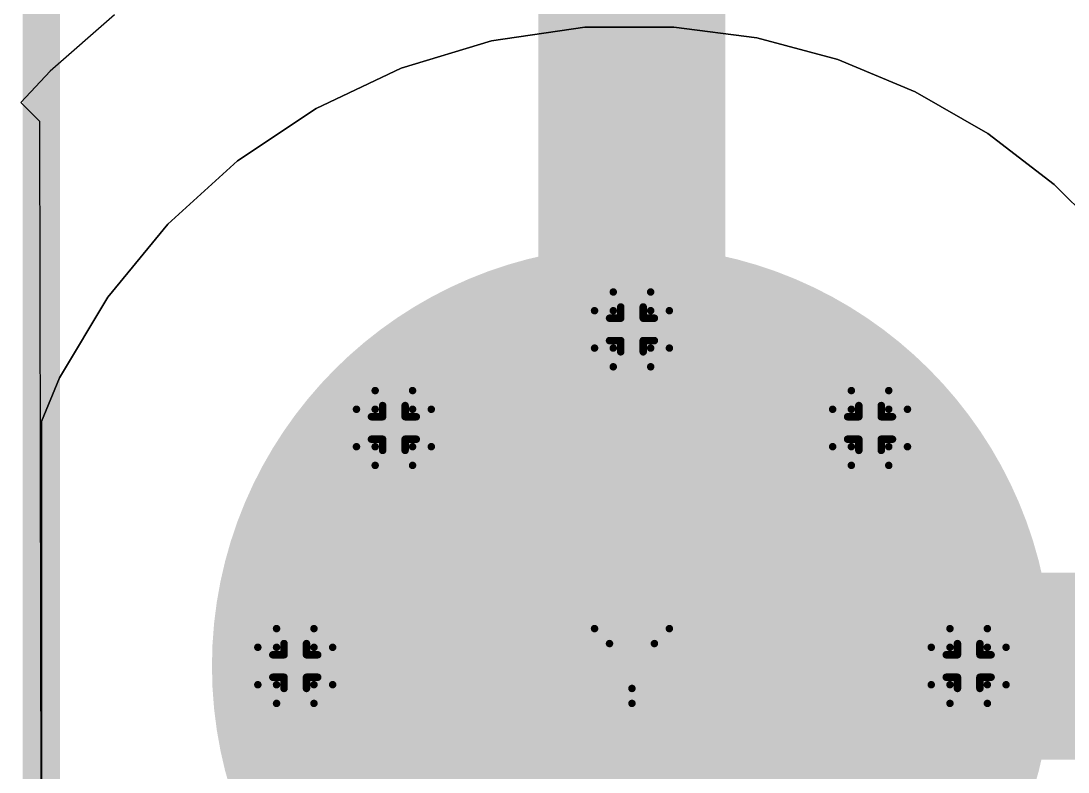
# Model space of a CAD drawing. Header units: inches. Extents: x 0 to 198, y 0 to 199.
# Drawn here: x -0.0055 to 0.2744, y 0.1295 to 0.3303 of the extents above; entities that cross this region are included whole.
import ezdxf

# ---------------------------------------------------------------- set-up
doc = ezdxf.new("R2010")
doc.units = ezdxf.units.IN
doc.header["$MEASUREMENT"] = 0
for name, color, linetype in [('Board Outline', 216, 'Continuous'), ('Bottom Layer', 5, 'Continuous'), ('Bottom Solder', 6, 'Continuous'), ('Drill Drawing', 1, 'Continuous'), ('Layer 1', 16, 'Continuous'), ('Layer 2', 76, 'Continuous'), ('Multi-Layer', 9, 'Continuous'), ('Pad Holes', 156, 'Continuous'), ('Top Layer', 1, 'Continuous'), ('Top Solder', 216, 'Continuous'), ('Via Holes', 16, 'Continuous')]:
    doc.layers.add(name, color=color, linetype=linetype)

msp = doc.modelspace()

# ---------------------------------------------------------------- hatches: boundary and pattern name
at = {"layer": 'Bottom Layer'}
h = msp.add_hatch(color=5, dxfattribs=at)
edge = h.paths.add_edge_path()
edge.add_arc((0.15785, 0.15785), 0.10827, 0, 360)
h = msp.add_hatch(color=5, dxfattribs=at)
edge = h.paths.add_edge_path()
edge.add_arc((0.15785, 0.24785), 0.01181, 0, 360)
h = msp.add_hatch(color=5, dxfattribs=at)
edge = h.paths.add_edge_path()
edge.add_arc((0.09421, 0.22149), 0.01181, 0, 360)
h = msp.add_hatch(color=5, dxfattribs=at)
edge = h.paths.add_edge_path()
edge.add_arc((0.22149, 0.22149), 0.01181, 0, 360)
h = msp.add_hatch(color=5, dxfattribs=at)
edge = h.paths.add_edge_path()
edge.add_arc((0.06785, 0.15785), 0.01181, 0, 360)
h = msp.add_hatch(color=5, dxfattribs=at)
edge = h.paths.add_edge_path()
edge.add_arc((0.24785, 0.15785), 0.01181, 0, 360)
at = {"layer": 'Bottom Solder'}
h = msp.add_hatch(color=6, dxfattribs=at)
edge = h.paths.add_edge_path()
edge.add_arc((0.15785, 0.15785), 0.11227, 0, 360)
at = {"layer": 'Layer 1'}
h = msp.add_hatch(color=16, dxfattribs=at)
edge = h.paths.add_edge_path()
edge.add_arc((0.15785, 0.15785), 0.10827, 0, 360)
h = msp.add_hatch(color=16, dxfattribs=at)
edge = h.paths.add_edge_path()
edge.add_arc((0.15785, 0.24785), 0.01181, 0, 360)
h = msp.add_hatch(color=16, dxfattribs=at)
edge = h.paths.add_edge_path()
edge.add_arc((0.09421, 0.22149), 0.01181, 0, 360)
h = msp.add_hatch(color=16, dxfattribs=at)
edge = h.paths.add_edge_path()
edge.add_arc((0.22149, 0.22149), 0.01181, 0, 360)
h = msp.add_hatch(color=16, dxfattribs=at)
edge = h.paths.add_edge_path()
edge.add_arc((0.06785, 0.15785), 0.01181, 0, 360)
h = msp.add_hatch(color=16, dxfattribs=at)
edge = h.paths.add_edge_path()
edge.add_arc((0.24785, 0.15785), 0.01181, 0, 360)
at = {"layer": 'Layer 2'}
h = msp.add_hatch(color=76, dxfattribs=at)
edge = h.paths.add_edge_path()
edge.add_arc((0.15785, 0.15785), 0.10827, 0, 360)
h = msp.add_hatch(color=76, dxfattribs=at)
edge = h.paths.add_edge_path()
edge.add_arc((0.15785, 0.24785), 0.01181, 0, 360)
h = msp.add_hatch(color=76, dxfattribs=at)
edge = h.paths.add_edge_path()
edge.add_arc((0.09421, 0.22149), 0.01181, 0, 360)
h = msp.add_hatch(color=76, dxfattribs=at)
edge = h.paths.add_edge_path()
edge.add_arc((0.22149, 0.22149), 0.01181, 0, 360)
h = msp.add_hatch(color=76, dxfattribs=at)
edge = h.paths.add_edge_path()
edge.add_arc((0.06785, 0.15785), 0.01181, 0, 360)
h = msp.add_hatch(color=76, dxfattribs=at)
edge = h.paths.add_edge_path()
edge.add_arc((0.24785, 0.15785), 0.01181, 0, 360)
at = {"layer": 'Multi-Layer'}
h = msp.add_hatch(color=9, dxfattribs=at)
edge = h.paths.add_edge_path()
edge.add_arc((0.15785, 0.15785), 0.10827, 0, 360)
at = {"layer": 'Pad Holes'}
h = msp.add_hatch(color=7, dxfattribs=at)
edge = h.paths.add_edge_path()
edge.add_arc((0.15785, 0.15785), 0.06102, 0, 360)
at = {"layer": 'Top Layer'}
h = msp.add_hatch(color=1, dxfattribs=at)
edge = h.paths.add_edge_path()
edge.add_arc((0.15785, 0.15785), 0.10827, 0, 360)
h = msp.add_hatch(color=1, dxfattribs=at)
edge = h.paths.add_edge_path()
edge.add_arc((0.15785, 0.24785), 0.01181, 0, 360)
h = msp.add_hatch(color=1, dxfattribs=at)
edge = h.paths.add_edge_path()
edge.add_arc((0.09421, 0.22149), 0.01181, 0, 360)
h = msp.add_hatch(color=1, dxfattribs=at)
edge = h.paths.add_edge_path()
edge.add_arc((0.22149, 0.22149), 0.01181, 0, 360)
h = msp.add_hatch(color=1, dxfattribs=at)
edge = h.paths.add_edge_path()
edge.add_arc((0.06785, 0.15785), 0.01181, 0, 360)
h = msp.add_hatch(color=1, dxfattribs=at)
edge = h.paths.add_edge_path()
edge.add_arc((0.24785, 0.15785), 0.01181, 0, 360)
at = {"layer": 'Top Solder'}
h = msp.add_hatch(color=216, dxfattribs=at)
edge = h.paths.add_edge_path()
edge.add_arc((0.15785, 0.15785), 0.11227, 0, 360)
at = {"layer": 'Via Holes'}
h = msp.add_hatch(color=7, dxfattribs=at)
edge = h.paths.add_edge_path()
edge.add_arc((0.15785, 0.24785), 0.00591, 0, 360)
h = msp.add_hatch(color=7, dxfattribs=at)
edge = h.paths.add_edge_path()
edge.add_arc((0.09421, 0.22149), 0.00591, 0, 360)
h = msp.add_hatch(color=7, dxfattribs=at)
edge = h.paths.add_edge_path()
edge.add_arc((0.22149, 0.22149), 0.00591, 0, 360)
h = msp.add_hatch(color=7, dxfattribs=at)
edge = h.paths.add_edge_path()
edge.add_arc((0.06785, 0.15785), 0.00591, 0, 360)
h = msp.add_hatch(color=7, dxfattribs=at)
edge = h.paths.add_edge_path()
edge.add_arc((0.24785, 0.15785), 0.00591, 0, 360)

# ---------------------------------------------------------------- linework, layer by layer
at = {"layer": 'Board Outline'}
msp.add_lwpolyline([(0, 0, 0.01, 0.01, 0), (0, 4.72441, 0.01, 0.01, 0)], format="xyseb", dxfattribs=at)
at = {"layer": 'Bottom Layer'}
for p, q in [((0.14525, 0.3287), (0.12031, 0.325)), ((0.15785, 0.3287), (0.14525, 0.3287)), ((0.16905, 0.3287), (0.15785, 0.3287)), ((0.19125, 0.32578), (0.16905, 0.3287)), ((0.12031, 0.325), (0.09619, 0.31769)), ((0.21289, 0.31998), (0.19125, 0.32578)), ((0.23358, 0.31141), (0.21289, 0.31998)), ((0.09619, 0.31769), (0.07341, 0.30691)), ((0.25297, 0.30021), (0.23358, 0.31141)), ((0.07341, 0.30691), (0.05245, 0.29291)), ((0.27074, 0.28658), (0.25297, 0.30021)), ((0.05245, 0.29291), (0.03377, 0.27598)), ((0.28658, 0.27074), (0.27074, 0.28658)), ((0.03377, 0.27598), (0.01778, 0.25649)), ((0.01778, 0.25649), (0.00482, 0.23488)), ((0.00482, 0.23488), (0, 0.22323)), ((0, 0.22323), (0, 0.22323)), ((0, 0.22323), (0, 0))]:
    msp.add_line(p, q, dxfattribs=at)
at = {"layer": 'Bottom Solder'}
for p, q in [((0.14525, 0.3287), (0.12031, 0.325)), ((0.15785, 0.3287), (0.14525, 0.3287)), ((0.16905, 0.3287), (0.15785, 0.3287)), ((0.19125, 0.32578), (0.16905, 0.3287)), ((0.12031, 0.325), (0.09619, 0.31769)), ((0.21289, 0.31998), (0.19125, 0.32578)), ((0.23358, 0.31141), (0.21289, 0.31998)), ((0.09619, 0.31769), (0.07341, 0.30691)), ((0.25297, 0.30021), (0.23358, 0.31141)), ((0.07341, 0.30691), (0.05245, 0.29291)), ((0.27074, 0.28658), (0.25297, 0.30021)), ((0.05245, 0.29291), (0.03377, 0.27598)), ((0.28658, 0.27074), (0.27074, 0.28658)), ((0.03377, 0.27598), (0.01778, 0.25649)), ((0.01778, 0.25649), (0.00482, 0.23488)), ((0.00482, 0.23488), (0, 0.22323)), ((0, 0.22323), (0, 0.22323)), ((0, 0.22323), (0, 0))]:
    msp.add_line(p, q, dxfattribs=at)
at = {"layer": 'Drill Drawing'}
for points in [[(0.15285, 0.25285, 0.002, 0.002, 0), (0.15285, 0.25785, 0.002, 0.002, 0)], [(0.15285, 0.25785, 0.002, 0.002, 0), (0.16285, 0.25785, 0.002, 0.002, 0)], [(0.16285, 0.25285, 0.002, 0.002, 0), (0.16285, 0.25785, 0.002, 0.002, 0)], [(0.15485, 0.25085, 0.002, 0.002, 0), (0.15485, 0.25385, 0.002, 0.002, 0)], [(0.15485, 0.25385, 0.002, 0.002, 0), (0.16085, 0.25385, 0.002, 0.002, 0)], [(0.16085, 0.25085, 0.002, 0.002, 0), (0.16085, 0.25385, 0.002, 0.002, 0)], [(0.14785, 0.24285, 0.002, 0.002, 0), (0.14785, 0.25285, 0.002, 0.002, 0)], [(0.14785, 0.25285, 0.002, 0.002, 0), (0.15285, 0.25285, 0.002, 0.002, 0)], [(0.16285, 0.25285, 0.002, 0.002, 0), (0.16785, 0.25285, 0.002, 0.002, 0)], [(0.16785, 0.24285, 0.002, 0.002, 0), (0.16785, 0.25285, 0.002, 0.002, 0)], [(0.15185, 0.24485, 0.002, 0.002, 0), (0.15185, 0.25085, 0.002, 0.002, 0)], [(0.15185, 0.25085, 0.002, 0.002, 0), (0.15485, 0.25085, 0.002, 0.002, 0)], [(0.16085, 0.25085, 0.002, 0.002, 0), (0.16385, 0.25085, 0.002, 0.002, 0)], [(0.16385, 0.24485, 0.002, 0.002, 0), (0.16385, 0.25085, 0.002, 0.002, 0)], [(0.14785, 0.24285, 0.002, 0.002, 0), (0.15285, 0.24285, 0.002, 0.002, 0)], [(0.15185, 0.24485, 0.002, 0.002, 0), (0.15485, 0.24485, 0.002, 0.002, 0)], [(0.15285, 0.23785, 0.002, 0.002, 0), (0.15285, 0.24285, 0.002, 0.002, 0)], [(0.15485, 0.24185, 0.002, 0.002, 0), (0.15485, 0.24485, 0.002, 0.002, 0)], [(0.16085, 0.24485, 0.002, 0.002, 0), (0.16385, 0.24485, 0.002, 0.002, 0)], [(0.16085, 0.24185, 0.002, 0.002, 0), (0.16085, 0.24485, 0.002, 0.002, 0)], [(0.16285, 0.24285, 0.002, 0.002, 0), (0.16785, 0.24285, 0.002, 0.002, 0)], [(0.16285, 0.23785, 0.002, 0.002, 0), (0.16285, 0.24285, 0.002, 0.002, 0)], [(0.15485, 0.24185, 0.002, 0.002, 0), (0.16085, 0.24185, 0.002, 0.002, 0)], [(0.15285, 0.23785, 0.002, 0.002, 0), (0.16285, 0.23785, 0.002, 0.002, 0)], [(0.08921, 0.22649, 0.002, 0.002, 0), (0.08921, 0.23149, 0.002, 0.002, 0)], [(0.08921, 0.23149, 0.002, 0.002, 0), (0.09921, 0.23149, 0.002, 0.002, 0)], [(0.09921, 0.22649, 0.002, 0.002, 0), (0.09921, 0.23149, 0.002, 0.002, 0)], [(0.21649, 0.22649, 0.002, 0.002, 0), (0.21649, 0.23149, 0.002, 0.002, 0)], [(0.21649, 0.23149, 0.002, 0.002, 0), (0.22649, 0.23149, 0.002, 0.002, 0)], [(0.22649, 0.22649, 0.002, 0.002, 0), (0.22649, 0.23149, 0.002, 0.002, 0)], [(0.08421, 0.21649, 0.002, 0.002, 0), (0.08421, 0.22649, 0.002, 0.002, 0)], [(0.08421, 0.22649, 0.002, 0.002, 0), (0.08921, 0.22649, 0.002, 0.002, 0)], [(0.09121, 0.22449, 0.002, 0.002, 0), (0.09121, 0.22749, 0.002, 0.002, 0)], [(0.09121, 0.22749, 0.002, 0.002, 0), (0.09721, 0.22749, 0.002, 0.002, 0)], [(0.09721, 0.22449, 0.002, 0.002, 0), (0.09721, 0.22749, 0.002, 0.002, 0)], [(0.09921, 0.22649, 0.002, 0.002, 0), (0.10421, 0.22649, 0.002, 0.002, 0)], [(0.10421, 0.21649, 0.002, 0.002, 0), (0.10421, 0.22649, 0.002, 0.002, 0)], [(0.21149, 0.21649, 0.002, 0.002, 0), (0.21149, 0.22649, 0.002, 0.002, 0)], [(0.21149, 0.22649, 0.002, 0.002, 0), (0.21649, 0.22649, 0.002, 0.002, 0)], [(0.21849, 0.22449, 0.002, 0.002, 0), (0.21849, 0.22749, 0.002, 0.002, 0)], [(0.21849, 0.22749, 0.002, 0.002, 0), (0.22449, 0.22749, 0.002, 0.002, 0)], [(0.22449, 0.22449, 0.002, 0.002, 0), (0.22449, 0.22749, 0.002, 0.002, 0)], [(0.22649, 0.22649, 0.002, 0.002, 0), (0.23149, 0.22649, 0.002, 0.002, 0)], [(0.23149, 0.21649, 0.002, 0.002, 0), (0.23149, 0.22649, 0.002, 0.002, 0)], [(0.08821, 0.21849, 0.002, 0.002, 0), (0.08821, 0.22449, 0.002, 0.002, 0)], [(0.08821, 0.22449, 0.002, 0.002, 0), (0.09121, 0.22449, 0.002, 0.002, 0)], [(0.09721, 0.22449, 0.002, 0.002, 0), (0.10021, 0.22449, 0.002, 0.002, 0)], [(0.10021, 0.21849, 0.002, 0.002, 0), (0.10021, 0.22449, 0.002, 0.002, 0)], [(0.21549, 0.21849, 0.002, 0.002, 0), (0.21549, 0.22449, 0.002, 0.002, 0)], [(0.21549, 0.22449, 0.002, 0.002, 0), (0.21849, 0.22449, 0.002, 0.002, 0)], [(0.22449, 0.22449, 0.002, 0.002, 0), (0.22749, 0.22449, 0.002, 0.002, 0)], [(0.22749, 0.21849, 0.002, 0.002, 0), (0.22749, 0.22449, 0.002, 0.002, 0)], [(0.08821, 0.21849, 0.002, 0.002, 0), (0.09121, 0.21849, 0.002, 0.002, 0)], [(0.09121, 0.21549, 0.002, 0.002, 0), (0.09121, 0.21849, 0.002, 0.002, 0)], [(0.09721, 0.21849, 0.002, 0.002, 0), (0.10021, 0.21849, 0.002, 0.002, 0)], [(0.09721, 0.21549, 0.002, 0.002, 0), (0.09721, 0.21849, 0.002, 0.002, 0)], [(0.21549, 0.21849, 0.002, 0.002, 0), (0.21849, 0.21849, 0.002, 0.002, 0)], [(0.21849, 0.21549, 0.002, 0.002, 0), (0.21849, 0.21849, 0.002, 0.002, 0)], [(0.22449, 0.21849, 0.002, 0.002, 0), (0.22749, 0.21849, 0.002, 0.002, 0)], [(0.22449, 0.21549, 0.002, 0.002, 0), (0.22449, 0.21849, 0.002, 0.002, 0)], [(0.08421, 0.21649, 0.002, 0.002, 0), (0.08921, 0.21649, 0.002, 0.002, 0)], [(0.08921, 0.21149, 0.002, 0.002, 0), (0.08921, 0.21649, 0.002, 0.002, 0)], [(0.09121, 0.21549, 0.002, 0.002, 0), (0.09721, 0.21549, 0.002, 0.002, 0)], [(0.09921, 0.21649, 0.002, 0.002, 0), (0.10421, 0.21649, 0.002, 0.002, 0)], [(0.09921, 0.21149, 0.002, 0.002, 0), (0.09921, 0.21649, 0.002, 0.002, 0)], [(0.21149, 0.21649, 0.002, 0.002, 0), (0.21649, 0.21649, 0.002, 0.002, 0)], [(0.21649, 0.21149, 0.002, 0.002, 0), (0.21649, 0.21649, 0.002, 0.002, 0)], [(0.21849, 0.21549, 0.002, 0.002, 0), (0.22449, 0.21549, 0.002, 0.002, 0)], [(0.22649, 0.21649, 0.002, 0.002, 0), (0.23149, 0.21649, 0.002, 0.002, 0)], [(0.22649, 0.21149, 0.002, 0.002, 0), (0.22649, 0.21649, 0.002, 0.002, 0)], [(0.08921, 0.21149, 0.002, 0.002, 0), (0.09921, 0.21149, 0.002, 0.002, 0)], [(0.21649, 0.21149, 0.002, 0.002, 0), (0.22649, 0.21149, 0.002, 0.002, 0)], [(0.06285, 0.16285, 0.002, 0.002, 0), (0.06285, 0.16785, 0.002, 0.002, 0)], [(0.06285, 0.16785, 0.002, 0.002, 0), (0.07285, 0.16785, 0.002, 0.002, 0)], [(0.07285, 0.16285, 0.002, 0.002, 0), (0.07285, 0.16785, 0.002, 0.002, 0)], [(0.14785, 0.16785, 0.002, 0.002, 0), (0.16785, 0.16785, 0.002, 0.002, 0)], [(0.14785, 0.16785, 0.002, 0.002, 0), (0.15785, 0.14785, 0.002, 0.002, 0)], [(0.15785, 0.14785, 0.002, 0.002, 0), (0.16785, 0.16785, 0.002, 0.002, 0)], [(0.24285, 0.16285, 0.002, 0.002, 0), (0.24285, 0.16785, 0.002, 0.002, 0)], [(0.24285, 0.16785, 0.002, 0.002, 0), (0.25285, 0.16785, 0.002, 0.002, 0)], [(0.25285, 0.16285, 0.002, 0.002, 0), (0.25285, 0.16785, 0.002, 0.002, 0)], [(0.05785, 0.15285, 0.002, 0.002, 0), (0.05785, 0.16285, 0.002, 0.002, 0)], [(0.05785, 0.16285, 0.002, 0.002, 0), (0.06285, 0.16285, 0.002, 0.002, 0)], [(0.06485, 0.16085, 0.002, 0.002, 0), (0.06485, 0.16385, 0.002, 0.002, 0)], [(0.06485, 0.16385, 0.002, 0.002, 0), (0.07085, 0.16385, 0.002, 0.002, 0)], [(0.07085, 0.16085, 0.002, 0.002, 0), (0.07085, 0.16385, 0.002, 0.002, 0)], [(0.07285, 0.16285, 0.002, 0.002, 0), (0.07785, 0.16285, 0.002, 0.002, 0)], [(0.07785, 0.15285, 0.002, 0.002, 0), (0.07785, 0.16285, 0.002, 0.002, 0)], [(0.15185, 0.16385, 0.002, 0.002, 0), (0.16385, 0.16385, 0.002, 0.002, 0)], [(0.15185, 0.16385, 0.002, 0.002, 0), (0.15785, 0.15185, 0.002, 0.002, 0)], [(0.15785, 0.15185, 0.002, 0.002, 0), (0.16385, 0.16385, 0.002, 0.002, 0)], [(0.23785, 0.15285, 0.002, 0.002, 0), (0.23785, 0.16285, 0.002, 0.002, 0)], [(0.23785, 0.16285, 0.002, 0.002, 0), (0.24285, 0.16285, 0.002, 0.002, 0)], [(0.24485, 0.16085, 0.002, 0.002, 0), (0.24485, 0.16385, 0.002, 0.002, 0)], [(0.24485, 0.16385, 0.002, 0.002, 0), (0.25085, 0.16385, 0.002, 0.002, 0)], [(0.25085, 0.16085, 0.002, 0.002, 0), (0.25085, 0.16385, 0.002, 0.002, 0)], [(0.25285, 0.16285, 0.002, 0.002, 0), (0.25785, 0.16285, 0.002, 0.002, 0)], [(0.25785, 0.15285, 0.002, 0.002, 0), (0.25785, 0.16285, 0.002, 0.002, 0)], [(0.06185, 0.15485, 0.002, 0.002, 0), (0.06185, 0.16085, 0.002, 0.002, 0)], [(0.06185, 0.16085, 0.002, 0.002, 0), (0.06485, 0.16085, 0.002, 0.002, 0)], [(0.07085, 0.16085, 0.002, 0.002, 0), (0.07385, 0.16085, 0.002, 0.002, 0)], [(0.07385, 0.15485, 0.002, 0.002, 0), (0.07385, 0.16085, 0.002, 0.002, 0)], [(0.24185, 0.15485, 0.002, 0.002, 0), (0.24185, 0.16085, 0.002, 0.002, 0)], [(0.24185, 0.16085, 0.002, 0.002, 0), (0.24485, 0.16085, 0.002, 0.002, 0)], [(0.25085, 0.16085, 0.002, 0.002, 0), (0.25385, 0.16085, 0.002, 0.002, 0)], [(0.25385, 0.15485, 0.002, 0.002, 0), (0.25385, 0.16085, 0.002, 0.002, 0)], [(0.06185, 0.15485, 0.002, 0.002, 0), (0.06485, 0.15485, 0.002, 0.002, 0)], [(0.06485, 0.15185, 0.002, 0.002, 0), (0.06485, 0.15485, 0.002, 0.002, 0)], [(0.07085, 0.15485, 0.002, 0.002, 0), (0.07385, 0.15485, 0.002, 0.002, 0)], [(0.07085, 0.15185, 0.002, 0.002, 0), (0.07085, 0.15485, 0.002, 0.002, 0)], [(0.24185, 0.15485, 0.002, 0.002, 0), (0.24485, 0.15485, 0.002, 0.002, 0)], [(0.24485, 0.15185, 0.002, 0.002, 0), (0.24485, 0.15485, 0.002, 0.002, 0)], [(0.25085, 0.15485, 0.002, 0.002, 0), (0.25385, 0.15485, 0.002, 0.002, 0)], [(0.25085, 0.15185, 0.002, 0.002, 0), (0.25085, 0.15485, 0.002, 0.002, 0)], [(0.05785, 0.15285, 0.002, 0.002, 0), (0.06285, 0.15285, 0.002, 0.002, 0)], [(0.06285, 0.14785, 0.002, 0.002, 0), (0.06285, 0.15285, 0.002, 0.002, 0)], [(0.06485, 0.15185, 0.002, 0.002, 0), (0.07085, 0.15185, 0.002, 0.002, 0)], [(0.07285, 0.15285, 0.002, 0.002, 0), (0.07785, 0.15285, 0.002, 0.002, 0)], [(0.07285, 0.14785, 0.002, 0.002, 0), (0.07285, 0.15285, 0.002, 0.002, 0)], [(0.23785, 0.15285, 0.002, 0.002, 0), (0.24285, 0.15285, 0.002, 0.002, 0)], [(0.24285, 0.14785, 0.002, 0.002, 0), (0.24285, 0.15285, 0.002, 0.002, 0)], [(0.24485, 0.15185, 0.002, 0.002, 0), (0.25085, 0.15185, 0.002, 0.002, 0)], [(0.25285, 0.15285, 0.002, 0.002, 0), (0.25785, 0.15285, 0.002, 0.002, 0)], [(0.25285, 0.14785, 0.002, 0.002, 0), (0.25285, 0.15285, 0.002, 0.002, 0)], [(0.06285, 0.14785, 0.002, 0.002, 0), (0.07285, 0.14785, 0.002, 0.002, 0)], [(0.24285, 0.14785, 0.002, 0.002, 0), (0.25285, 0.14785, 0.002, 0.002, 0)]]:
    msp.add_lwpolyline(points, format="xyseb", dxfattribs=at)
for points in [[(0.15235, 0.25785, 0.001, 0.001, 1), (0.15335, 0.25785, 0.001, 0.001, 1)], [(0.15235, 0.25785, 0.001, 0.001, 1), (0.15335, 0.25785, 0.001, 0.001, 1)], [(0.16235, 0.25785, 0.001, 0.001, 1), (0.16335, 0.25785, 0.001, 0.001, 1)], [(0.16235, 0.25785, 0.001, 0.001, 1), (0.16335, 0.25785, 0.001, 0.001, 1)], [(0.15435, 0.25385, 0.001, 0.001, 1), (0.15535, 0.25385, 0.001, 0.001, 1)], [(0.15435, 0.25385, 0.001, 0.001, 1), (0.15535, 0.25385, 0.001, 0.001, 1)], [(0.16035, 0.25385, 0.001, 0.001, 1), (0.16135, 0.25385, 0.001, 0.001, 1)], [(0.16035, 0.25385, 0.001, 0.001, 1), (0.16135, 0.25385, 0.001, 0.001, 1)], [(0.14735, 0.25285, 0.001, 0.001, 1), (0.14835, 0.25285, 0.001, 0.001, 1)], [(0.14735, 0.25285, 0.001, 0.001, 1), (0.14835, 0.25285, 0.001, 0.001, 1)], [(0.15235, 0.25285, 0.001, 0.001, 1), (0.15335, 0.25285, 0.001, 0.001, 1)], [(0.15235, 0.25285, 0.001, 0.001, 1), (0.15335, 0.25285, 0.001, 0.001, 1)], [(0.16235, 0.25285, 0.001, 0.001, 1), (0.16335, 0.25285, 0.001, 0.001, 1)], [(0.16235, 0.25285, 0.001, 0.001, 1), (0.16335, 0.25285, 0.001, 0.001, 1)], [(0.16735, 0.25285, 0.001, 0.001, 1), (0.16835, 0.25285, 0.001, 0.001, 1)], [(0.16735, 0.25285, 0.001, 0.001, 1), (0.16835, 0.25285, 0.001, 0.001, 1)], [(0.15135, 0.25085, 0.001, 0.001, 1), (0.15235, 0.25085, 0.001, 0.001, 1)], [(0.15135, 0.25085, 0.001, 0.001, 1), (0.15235, 0.25085, 0.001, 0.001, 1)], [(0.15435, 0.25085, 0.001, 0.001, 1), (0.15535, 0.25085, 0.001, 0.001, 1)], [(0.15435, 0.25085, 0.001, 0.001, 1), (0.15535, 0.25085, 0.001, 0.001, 1)], [(0.16035, 0.25085, 0.001, 0.001, 1), (0.16135, 0.25085, 0.001, 0.001, 1)], [(0.16035, 0.25085, 0.001, 0.001, 1), (0.16135, 0.25085, 0.001, 0.001, 1)], [(0.16335, 0.25085, 0.001, 0.001, 1), (0.16435, 0.25085, 0.001, 0.001, 1)], [(0.16335, 0.25085, 0.001, 0.001, 1), (0.16435, 0.25085, 0.001, 0.001, 1)], [(0.14735, 0.24285, 0.001, 0.001, 1), (0.14835, 0.24285, 0.001, 0.001, 1)], [(0.14735, 0.24285, 0.001, 0.001, 1), (0.14835, 0.24285, 0.001, 0.001, 1)], [(0.15135, 0.24485, 0.001, 0.001, 1), (0.15235, 0.24485, 0.001, 0.001, 1)], [(0.15135, 0.24485, 0.001, 0.001, 1), (0.15235, 0.24485, 0.001, 0.001, 1)], [(0.15235, 0.24285, 0.001, 0.001, 1), (0.15335, 0.24285, 0.001, 0.001, 1)], [(0.15235, 0.24285, 0.001, 0.001, 1), (0.15335, 0.24285, 0.001, 0.001, 1)], [(0.15435, 0.24485, 0.001, 0.001, 1), (0.15535, 0.24485, 0.001, 0.001, 1)], [(0.15435, 0.24485, 0.001, 0.001, 1), (0.15535, 0.24485, 0.001, 0.001, 1)], [(0.16035, 0.24485, 0.001, 0.001, 1), (0.16135, 0.24485, 0.001, 0.001, 1)], [(0.16035, 0.24485, 0.001, 0.001, 1), (0.16135, 0.24485, 0.001, 0.001, 1)], [(0.16235, 0.24285, 0.001, 0.001, 1), (0.16335, 0.24285, 0.001, 0.001, 1)], [(0.16235, 0.24285, 0.001, 0.001, 1), (0.16335, 0.24285, 0.001, 0.001, 1)], [(0.16335, 0.24485, 0.001, 0.001, 1), (0.16435, 0.24485, 0.001, 0.001, 1)], [(0.16335, 0.24485, 0.001, 0.001, 1), (0.16435, 0.24485, 0.001, 0.001, 1)], [(0.16735, 0.24285, 0.001, 0.001, 1), (0.16835, 0.24285, 0.001, 0.001, 1)], [(0.16735, 0.24285, 0.001, 0.001, 1), (0.16835, 0.24285, 0.001, 0.001, 1)], [(0.15435, 0.24185, 0.001, 0.001, 1), (0.15535, 0.24185, 0.001, 0.001, 1)], [(0.15435, 0.24185, 0.001, 0.001, 1), (0.15535, 0.24185, 0.001, 0.001, 1)], [(0.16035, 0.24185, 0.001, 0.001, 1), (0.16135, 0.24185, 0.001, 0.001, 1)], [(0.16035, 0.24185, 0.001, 0.001, 1), (0.16135, 0.24185, 0.001, 0.001, 1)], [(0.15235, 0.23785, 0.001, 0.001, 1), (0.15335, 0.23785, 0.001, 0.001, 1)], [(0.15235, 0.23785, 0.001, 0.001, 1), (0.15335, 0.23785, 0.001, 0.001, 1)], [(0.16235, 0.23785, 0.001, 0.001, 1), (0.16335, 0.23785, 0.001, 0.001, 1)], [(0.16235, 0.23785, 0.001, 0.001, 1), (0.16335, 0.23785, 0.001, 0.001, 1)], [(0.08871, 0.23149, 0.001, 0.001, 1), (0.08971, 0.23149, 0.001, 0.001, 1)], [(0.08871, 0.23149, 0.001, 0.001, 1), (0.08971, 0.23149, 0.001, 0.001, 1)], [(0.09871, 0.23149, 0.001, 0.001, 1), (0.09971, 0.23149, 0.001, 0.001, 1)], [(0.09871, 0.23149, 0.001, 0.001, 1), (0.09971, 0.23149, 0.001, 0.001, 1)], [(0.21599, 0.23149, 0.001, 0.001, 1), (0.21699, 0.23149, 0.001, 0.001, 1)], [(0.21599, 0.23149, 0.001, 0.001, 1), (0.21699, 0.23149, 0.001, 0.001, 1)], [(0.22599, 0.23149, 0.001, 0.001, 1), (0.22699, 0.23149, 0.001, 0.001, 1)], [(0.22599, 0.23149, 0.001, 0.001, 1), (0.22699, 0.23149, 0.001, 0.001, 1)], [(0.08371, 0.22649, 0.001, 0.001, 1), (0.08471, 0.22649, 0.001, 0.001, 1)], [(0.08371, 0.22649, 0.001, 0.001, 1), (0.08471, 0.22649, 0.001, 0.001, 1)], [(0.08871, 0.22649, 0.001, 0.001, 1), (0.08971, 0.22649, 0.001, 0.001, 1)], [(0.08871, 0.22649, 0.001, 0.001, 1), (0.08971, 0.22649, 0.001, 0.001, 1)], [(0.09071, 0.22749, 0.001, 0.001, 1), (0.09171, 0.22749, 0.001, 0.001, 1)], [(0.09071, 0.22749, 0.001, 0.001, 1), (0.09171, 0.22749, 0.001, 0.001, 1)], [(0.09671, 0.22749, 0.001, 0.001, 1), (0.09771, 0.22749, 0.001, 0.001, 1)], [(0.09671, 0.22749, 0.001, 0.001, 1), (0.09771, 0.22749, 0.001, 0.001, 1)], [(0.09871, 0.22649, 0.001, 0.001, 1), (0.09971, 0.22649, 0.001, 0.001, 1)], [(0.09871, 0.22649, 0.001, 0.001, 1), (0.09971, 0.22649, 0.001, 0.001, 1)], [(0.10371, 0.22649, 0.001, 0.001, 1), (0.10471, 0.22649, 0.001, 0.001, 1)], [(0.10371, 0.22649, 0.001, 0.001, 1), (0.10471, 0.22649, 0.001, 0.001, 1)], [(0.21099, 0.22649, 0.001, 0.001, 1), (0.21199, 0.22649, 0.001, 0.001, 1)], [(0.21099, 0.22649, 0.001, 0.001, 1), (0.21199, 0.22649, 0.001, 0.001, 1)], [(0.21599, 0.22649, 0.001, 0.001, 1), (0.21699, 0.22649, 0.001, 0.001, 1)], [(0.21599, 0.22649, 0.001, 0.001, 1), (0.21699, 0.22649, 0.001, 0.001, 1)], [(0.21799, 0.22749, 0.001, 0.001, 1), (0.21899, 0.22749, 0.001, 0.001, 1)], [(0.21799, 0.22749, 0.001, 0.001, 1), (0.21899, 0.22749, 0.001, 0.001, 1)], [(0.22399, 0.22749, 0.001, 0.001, 1), (0.22499, 0.22749, 0.001, 0.001, 1)], [(0.22399, 0.22749, 0.001, 0.001, 1), (0.22499, 0.22749, 0.001, 0.001, 1)], [(0.22599, 0.22649, 0.001, 0.001, 1), (0.22699, 0.22649, 0.001, 0.001, 1)], [(0.22599, 0.22649, 0.001, 0.001, 1), (0.22699, 0.22649, 0.001, 0.001, 1)], [(0.23099, 0.22649, 0.001, 0.001, 1), (0.23199, 0.22649, 0.001, 0.001, 1)], [(0.23099, 0.22649, 0.001, 0.001, 1), (0.23199, 0.22649, 0.001, 0.001, 1)], [(0.08771, 0.22449, 0.001, 0.001, 1), (0.08871, 0.22449, 0.001, 0.001, 1)], [(0.08771, 0.22449, 0.001, 0.001, 1), (0.08871, 0.22449, 0.001, 0.001, 1)], [(0.09071, 0.22449, 0.001, 0.001, 1), (0.09171, 0.22449, 0.001, 0.001, 1)], [(0.09071, 0.22449, 0.001, 0.001, 1), (0.09171, 0.22449, 0.001, 0.001, 1)], [(0.09671, 0.22449, 0.001, 0.001, 1), (0.09771, 0.22449, 0.001, 0.001, 1)], [(0.09671, 0.22449, 0.001, 0.001, 1), (0.09771, 0.22449, 0.001, 0.001, 1)], [(0.09971, 0.22449, 0.001, 0.001, 1), (0.10071, 0.22449, 0.001, 0.001, 1)], [(0.09971, 0.22449, 0.001, 0.001, 1), (0.10071, 0.22449, 0.001, 0.001, 1)], [(0.21499, 0.22449, 0.001, 0.001, 1), (0.21599, 0.22449, 0.001, 0.001, 1)], [(0.21499, 0.22449, 0.001, 0.001, 1), (0.21599, 0.22449, 0.001, 0.001, 1)], [(0.21799, 0.22449, 0.001, 0.001, 1), (0.21899, 0.22449, 0.001, 0.001, 1)], [(0.21799, 0.22449, 0.001, 0.001, 1), (0.21899, 0.22449, 0.001, 0.001, 1)], [(0.22399, 0.22449, 0.001, 0.001, 1), (0.22499, 0.22449, 0.001, 0.001, 1)], [(0.22399, 0.22449, 0.001, 0.001, 1), (0.22499, 0.22449, 0.001, 0.001, 1)], [(0.22699, 0.22449, 0.001, 0.001, 1), (0.22799, 0.22449, 0.001, 0.001, 1)], [(0.22699, 0.22449, 0.001, 0.001, 1), (0.22799, 0.22449, 0.001, 0.001, 1)], [(0.08771, 0.21849, 0.001, 0.001, 1), (0.08871, 0.21849, 0.001, 0.001, 1)], [(0.08771, 0.21849, 0.001, 0.001, 1), (0.08871, 0.21849, 0.001, 0.001, 1)], [(0.09071, 0.21849, 0.001, 0.001, 1), (0.09171, 0.21849, 0.001, 0.001, 1)], [(0.09071, 0.21849, 0.001, 0.001, 1), (0.09171, 0.21849, 0.001, 0.001, 1)], [(0.09671, 0.21849, 0.001, 0.001, 1), (0.09771, 0.21849, 0.001, 0.001, 1)], [(0.09671, 0.21849, 0.001, 0.001, 1), (0.09771, 0.21849, 0.001, 0.001, 1)], [(0.09971, 0.21849, 0.001, 0.001, 1), (0.10071, 0.21849, 0.001, 0.001, 1)], [(0.09971, 0.21849, 0.001, 0.001, 1), (0.10071, 0.21849, 0.001, 0.001, 1)], [(0.21499, 0.21849, 0.001, 0.001, 1), (0.21599, 0.21849, 0.001, 0.001, 1)], [(0.21499, 0.21849, 0.001, 0.001, 1), (0.21599, 0.21849, 0.001, 0.001, 1)], [(0.21799, 0.21849, 0.001, 0.001, 1), (0.21899, 0.21849, 0.001, 0.001, 1)], [(0.21799, 0.21849, 0.001, 0.001, 1), (0.21899, 0.21849, 0.001, 0.001, 1)], [(0.22399, 0.21849, 0.001, 0.001, 1), (0.22499, 0.21849, 0.001, 0.001, 1)], [(0.22399, 0.21849, 0.001, 0.001, 1), (0.22499, 0.21849, 0.001, 0.001, 1)], [(0.22699, 0.21849, 0.001, 0.001, 1), (0.22799, 0.21849, 0.001, 0.001, 1)], [(0.22699, 0.21849, 0.001, 0.001, 1), (0.22799, 0.21849, 0.001, 0.001, 1)], [(0.08371, 0.21649, 0.001, 0.001, 1), (0.08471, 0.21649, 0.001, 0.001, 1)], [(0.08371, 0.21649, 0.001, 0.001, 1), (0.08471, 0.21649, 0.001, 0.001, 1)], [(0.08871, 0.21649, 0.001, 0.001, 1), (0.08971, 0.21649, 0.001, 0.001, 1)], [(0.08871, 0.21649, 0.001, 0.001, 1), (0.08971, 0.21649, 0.001, 0.001, 1)], [(0.09071, 0.21549, 0.001, 0.001, 1), (0.09171, 0.21549, 0.001, 0.001, 1)], [(0.09071, 0.21549, 0.001, 0.001, 1), (0.09171, 0.21549, 0.001, 0.001, 1)], [(0.09671, 0.21549, 0.001, 0.001, 1), (0.09771, 0.21549, 0.001, 0.001, 1)], [(0.09671, 0.21549, 0.001, 0.001, 1), (0.09771, 0.21549, 0.001, 0.001, 1)], [(0.09871, 0.21649, 0.001, 0.001, 1), (0.09971, 0.21649, 0.001, 0.001, 1)], [(0.09871, 0.21649, 0.001, 0.001, 1), (0.09971, 0.21649, 0.001, 0.001, 1)], [(0.10371, 0.21649, 0.001, 0.001, 1), (0.10471, 0.21649, 0.001, 0.001, 1)], [(0.10371, 0.21649, 0.001, 0.001, 1), (0.10471, 0.21649, 0.001, 0.001, 1)], [(0.21099, 0.21649, 0.001, 0.001, 1), (0.21199, 0.21649, 0.001, 0.001, 1)], [(0.21099, 0.21649, 0.001, 0.001, 1), (0.21199, 0.21649, 0.001, 0.001, 1)], [(0.21599, 0.21649, 0.001, 0.001, 1), (0.21699, 0.21649, 0.001, 0.001, 1)], [(0.21599, 0.21649, 0.001, 0.001, 1), (0.21699, 0.21649, 0.001, 0.001, 1)], [(0.21799, 0.21549, 0.001, 0.001, 1), (0.21899, 0.21549, 0.001, 0.001, 1)], [(0.21799, 0.21549, 0.001, 0.001, 1), (0.21899, 0.21549, 0.001, 0.001, 1)], [(0.22399, 0.21549, 0.001, 0.001, 1), (0.22499, 0.21549, 0.001, 0.001, 1)], [(0.22399, 0.21549, 0.001, 0.001, 1), (0.22499, 0.21549, 0.001, 0.001, 1)], [(0.22599, 0.21649, 0.001, 0.001, 1), (0.22699, 0.21649, 0.001, 0.001, 1)], [(0.22599, 0.21649, 0.001, 0.001, 1), (0.22699, 0.21649, 0.001, 0.001, 1)], [(0.23099, 0.21649, 0.001, 0.001, 1), (0.23199, 0.21649, 0.001, 0.001, 1)], [(0.23099, 0.21649, 0.001, 0.001, 1), (0.23199, 0.21649, 0.001, 0.001, 1)], [(0.08871, 0.21149, 0.001, 0.001, 1), (0.08971, 0.21149, 0.001, 0.001, 1)], [(0.08871, 0.21149, 0.001, 0.001, 1), (0.08971, 0.21149, 0.001, 0.001, 1)], [(0.09871, 0.21149, 0.001, 0.001, 1), (0.09971, 0.21149, 0.001, 0.001, 1)], [(0.09871, 0.21149, 0.001, 0.001, 1), (0.09971, 0.21149, 0.001, 0.001, 1)], [(0.21599, 0.21149, 0.001, 0.001, 1), (0.21699, 0.21149, 0.001, 0.001, 1)], [(0.21599, 0.21149, 0.001, 0.001, 1), (0.21699, 0.21149, 0.001, 0.001, 1)], [(0.22599, 0.21149, 0.001, 0.001, 1), (0.22699, 0.21149, 0.001, 0.001, 1)], [(0.22599, 0.21149, 0.001, 0.001, 1), (0.22699, 0.21149, 0.001, 0.001, 1)], [(0.06235, 0.16785, 0.001, 0.001, 1), (0.06335, 0.16785, 0.001, 0.001, 1)], [(0.06235, 0.16785, 0.001, 0.001, 1), (0.06335, 0.16785, 0.001, 0.001, 1)], [(0.07235, 0.16785, 0.001, 0.001, 1), (0.07335, 0.16785, 0.001, 0.001, 1)], [(0.07235, 0.16785, 0.001, 0.001, 1), (0.07335, 0.16785, 0.001, 0.001, 1)], [(0.14735, 0.16785, 0.001, 0.001, 1), (0.14835, 0.16785, 0.001, 0.001, 1)], [(0.14735, 0.16785, 0.001, 0.001, 1), (0.14835, 0.16785, 0.001, 0.001, 1)], [(0.16735, 0.16785, 0.001, 0.001, 1), (0.16835, 0.16785, 0.001, 0.001, 1)], [(0.16735, 0.16785, 0.001, 0.001, 1), (0.16835, 0.16785, 0.001, 0.001, 1)], [(0.24235, 0.16785, 0.001, 0.001, 1), (0.24335, 0.16785, 0.001, 0.001, 1)], [(0.24235, 0.16785, 0.001, 0.001, 1), (0.24335, 0.16785, 0.001, 0.001, 1)], [(0.25235, 0.16785, 0.001, 0.001, 1), (0.25335, 0.16785, 0.001, 0.001, 1)], [(0.25235, 0.16785, 0.001, 0.001, 1), (0.25335, 0.16785, 0.001, 0.001, 1)], [(0.05735, 0.16285, 0.001, 0.001, 1), (0.05835, 0.16285, 0.001, 0.001, 1)], [(0.05735, 0.16285, 0.001, 0.001, 1), (0.05835, 0.16285, 0.001, 0.001, 1)], [(0.06235, 0.16285, 0.001, 0.001, 1), (0.06335, 0.16285, 0.001, 0.001, 1)], [(0.06235, 0.16285, 0.001, 0.001, 1), (0.06335, 0.16285, 0.001, 0.001, 1)], [(0.06435, 0.16385, 0.001, 0.001, 1), (0.06535, 0.16385, 0.001, 0.001, 1)], [(0.06435, 0.16385, 0.001, 0.001, 1), (0.06535, 0.16385, 0.001, 0.001, 1)], [(0.07035, 0.16385, 0.001, 0.001, 1), (0.07135, 0.16385, 0.001, 0.001, 1)], [(0.07035, 0.16385, 0.001, 0.001, 1), (0.07135, 0.16385, 0.001, 0.001, 1)], [(0.07235, 0.16285, 0.001, 0.001, 1), (0.07335, 0.16285, 0.001, 0.001, 1)], [(0.07235, 0.16285, 0.001, 0.001, 1), (0.07335, 0.16285, 0.001, 0.001, 1)], [(0.07735, 0.16285, 0.001, 0.001, 1), (0.07835, 0.16285, 0.001, 0.001, 1)], [(0.07735, 0.16285, 0.001, 0.001, 1), (0.07835, 0.16285, 0.001, 0.001, 1)], [(0.15135, 0.16385, 0.001, 0.001, 1), (0.15235, 0.16385, 0.001, 0.001, 1)], [(0.15135, 0.16385, 0.001, 0.001, 1), (0.15235, 0.16385, 0.001, 0.001, 1)], [(0.16335, 0.16385, 0.001, 0.001, 1), (0.16435, 0.16385, 0.001, 0.001, 1)], [(0.16335, 0.16385, 0.001, 0.001, 1), (0.16435, 0.16385, 0.001, 0.001, 1)], [(0.23735, 0.16285, 0.001, 0.001, 1), (0.23835, 0.16285, 0.001, 0.001, 1)], [(0.23735, 0.16285, 0.001, 0.001, 1), (0.23835, 0.16285, 0.001, 0.001, 1)], [(0.24235, 0.16285, 0.001, 0.001, 1), (0.24335, 0.16285, 0.001, 0.001, 1)], [(0.24235, 0.16285, 0.001, 0.001, 1), (0.24335, 0.16285, 0.001, 0.001, 1)], [(0.24435, 0.16385, 0.001, 0.001, 1), (0.24535, 0.16385, 0.001, 0.001, 1)], [(0.24435, 0.16385, 0.001, 0.001, 1), (0.24535, 0.16385, 0.001, 0.001, 1)], [(0.25035, 0.16385, 0.001, 0.001, 1), (0.25135, 0.16385, 0.001, 0.001, 1)], [(0.25035, 0.16385, 0.001, 0.001, 1), (0.25135, 0.16385, 0.001, 0.001, 1)], [(0.25235, 0.16285, 0.001, 0.001, 1), (0.25335, 0.16285, 0.001, 0.001, 1)], [(0.25235, 0.16285, 0.001, 0.001, 1), (0.25335, 0.16285, 0.001, 0.001, 1)], [(0.25735, 0.16285, 0.001, 0.001, 1), (0.25835, 0.16285, 0.001, 0.001, 1)], [(0.25735, 0.16285, 0.001, 0.001, 1), (0.25835, 0.16285, 0.001, 0.001, 1)], [(0.06135, 0.16085, 0.001, 0.001, 1), (0.06235, 0.16085, 0.001, 0.001, 1)], [(0.06135, 0.16085, 0.001, 0.001, 1), (0.06235, 0.16085, 0.001, 0.001, 1)], [(0.06435, 0.16085, 0.001, 0.001, 1), (0.06535, 0.16085, 0.001, 0.001, 1)], [(0.06435, 0.16085, 0.001, 0.001, 1), (0.06535, 0.16085, 0.001, 0.001, 1)], [(0.07035, 0.16085, 0.001, 0.001, 1), (0.07135, 0.16085, 0.001, 0.001, 1)], [(0.07035, 0.16085, 0.001, 0.001, 1), (0.07135, 0.16085, 0.001, 0.001, 1)], [(0.07335, 0.16085, 0.001, 0.001, 1), (0.07435, 0.16085, 0.001, 0.001, 1)], [(0.07335, 0.16085, 0.001, 0.001, 1), (0.07435, 0.16085, 0.001, 0.001, 1)], [(0.24135, 0.16085, 0.001, 0.001, 1), (0.24235, 0.16085, 0.001, 0.001, 1)], [(0.24135, 0.16085, 0.001, 0.001, 1), (0.24235, 0.16085, 0.001, 0.001, 1)], [(0.24435, 0.16085, 0.001, 0.001, 1), (0.24535, 0.16085, 0.001, 0.001, 1)], [(0.24435, 0.16085, 0.001, 0.001, 1), (0.24535, 0.16085, 0.001, 0.001, 1)], [(0.25035, 0.16085, 0.001, 0.001, 1), (0.25135, 0.16085, 0.001, 0.001, 1)], [(0.25035, 0.16085, 0.001, 0.001, 1), (0.25135, 0.16085, 0.001, 0.001, 1)], [(0.25335, 0.16085, 0.001, 0.001, 1), (0.25435, 0.16085, 0.001, 0.001, 1)], [(0.25335, 0.16085, 0.001, 0.001, 1), (0.25435, 0.16085, 0.001, 0.001, 1)], [(0.06135, 0.15485, 0.001, 0.001, 1), (0.06235, 0.15485, 0.001, 0.001, 1)], [(0.06135, 0.15485, 0.001, 0.001, 1), (0.06235, 0.15485, 0.001, 0.001, 1)], [(0.06435, 0.15485, 0.001, 0.001, 1), (0.06535, 0.15485, 0.001, 0.001, 1)], [(0.06435, 0.15485, 0.001, 0.001, 1), (0.06535, 0.15485, 0.001, 0.001, 1)], [(0.07035, 0.15485, 0.001, 0.001, 1), (0.07135, 0.15485, 0.001, 0.001, 1)], [(0.07035, 0.15485, 0.001, 0.001, 1), (0.07135, 0.15485, 0.001, 0.001, 1)], [(0.07335, 0.15485, 0.001, 0.001, 1), (0.07435, 0.15485, 0.001, 0.001, 1)], [(0.07335, 0.15485, 0.001, 0.001, 1), (0.07435, 0.15485, 0.001, 0.001, 1)], [(0.24135, 0.15485, 0.001, 0.001, 1), (0.24235, 0.15485, 0.001, 0.001, 1)], [(0.24135, 0.15485, 0.001, 0.001, 1), (0.24235, 0.15485, 0.001, 0.001, 1)], [(0.24435, 0.15485, 0.001, 0.001, 1), (0.24535, 0.15485, 0.001, 0.001, 1)], [(0.24435, 0.15485, 0.001, 0.001, 1), (0.24535, 0.15485, 0.001, 0.001, 1)], [(0.25035, 0.15485, 0.001, 0.001, 1), (0.25135, 0.15485, 0.001, 0.001, 1)], [(0.25035, 0.15485, 0.001, 0.001, 1), (0.25135, 0.15485, 0.001, 0.001, 1)], [(0.25335, 0.15485, 0.001, 0.001, 1), (0.25435, 0.15485, 0.001, 0.001, 1)], [(0.25335, 0.15485, 0.001, 0.001, 1), (0.25435, 0.15485, 0.001, 0.001, 1)], [(0.05735, 0.15285, 0.001, 0.001, 1), (0.05835, 0.15285, 0.001, 0.001, 1)], [(0.05735, 0.15285, 0.001, 0.001, 1), (0.05835, 0.15285, 0.001, 0.001, 1)], [(0.06235, 0.15285, 0.001, 0.001, 1), (0.06335, 0.15285, 0.001, 0.001, 1)], [(0.06235, 0.15285, 0.001, 0.001, 1), (0.06335, 0.15285, 0.001, 0.001, 1)], [(0.06435, 0.15185, 0.001, 0.001, 1), (0.06535, 0.15185, 0.001, 0.001, 1)], [(0.06435, 0.15185, 0.001, 0.001, 1), (0.06535, 0.15185, 0.001, 0.001, 1)], [(0.07035, 0.15185, 0.001, 0.001, 1), (0.07135, 0.15185, 0.001, 0.001, 1)], [(0.07035, 0.15185, 0.001, 0.001, 1), (0.07135, 0.15185, 0.001, 0.001, 1)], [(0.07235, 0.15285, 0.001, 0.001, 1), (0.07335, 0.15285, 0.001, 0.001, 1)], [(0.07235, 0.15285, 0.001, 0.001, 1), (0.07335, 0.15285, 0.001, 0.001, 1)], [(0.07735, 0.15285, 0.001, 0.001, 1), (0.07835, 0.15285, 0.001, 0.001, 1)], [(0.07735, 0.15285, 0.001, 0.001, 1), (0.07835, 0.15285, 0.001, 0.001, 1)], [(0.15735, 0.15185, 0.001, 0.001, 1), (0.15835, 0.15185, 0.001, 0.001, 1)], [(0.15735, 0.15185, 0.001, 0.001, 1), (0.15835, 0.15185, 0.001, 0.001, 1)], [(0.23735, 0.15285, 0.001, 0.001, 1), (0.23835, 0.15285, 0.001, 0.001, 1)], [(0.23735, 0.15285, 0.001, 0.001, 1), (0.23835, 0.15285, 0.001, 0.001, 1)], [(0.24235, 0.15285, 0.001, 0.001, 1), (0.24335, 0.15285, 0.001, 0.001, 1)], [(0.24235, 0.15285, 0.001, 0.001, 1), (0.24335, 0.15285, 0.001, 0.001, 1)], [(0.24435, 0.15185, 0.001, 0.001, 1), (0.24535, 0.15185, 0.001, 0.001, 1)], [(0.24435, 0.15185, 0.001, 0.001, 1), (0.24535, 0.15185, 0.001, 0.001, 1)], [(0.25035, 0.15185, 0.001, 0.001, 1), (0.25135, 0.15185, 0.001, 0.001, 1)], [(0.25035, 0.15185, 0.001, 0.001, 1), (0.25135, 0.15185, 0.001, 0.001, 1)], [(0.25235, 0.15285, 0.001, 0.001, 1), (0.25335, 0.15285, 0.001, 0.001, 1)], [(0.25235, 0.15285, 0.001, 0.001, 1), (0.25335, 0.15285, 0.001, 0.001, 1)], [(0.25735, 0.15285, 0.001, 0.001, 1), (0.25835, 0.15285, 0.001, 0.001, 1)], [(0.25735, 0.15285, 0.001, 0.001, 1), (0.25835, 0.15285, 0.001, 0.001, 1)], [(0.06235, 0.14785, 0.001, 0.001, 1), (0.06335, 0.14785, 0.001, 0.001, 1)], [(0.06235, 0.14785, 0.001, 0.001, 1), (0.06335, 0.14785, 0.001, 0.001, 1)], [(0.07235, 0.14785, 0.001, 0.001, 1), (0.07335, 0.14785, 0.001, 0.001, 1)], [(0.07235, 0.14785, 0.001, 0.001, 1), (0.07335, 0.14785, 0.001, 0.001, 1)], [(0.15735, 0.14785, 0.001, 0.001, 1), (0.15835, 0.14785, 0.001, 0.001, 1)], [(0.15735, 0.14785, 0.001, 0.001, 1), (0.15835, 0.14785, 0.001, 0.001, 1)], [(0.24235, 0.14785, 0.001, 0.001, 1), (0.24335, 0.14785, 0.001, 0.001, 1)], [(0.24235, 0.14785, 0.001, 0.001, 1), (0.24335, 0.14785, 0.001, 0.001, 1)], [(0.25235, 0.14785, 0.001, 0.001, 1), (0.25335, 0.14785, 0.001, 0.001, 1)], [(0.25235, 0.14785, 0.001, 0.001, 1), (0.25335, 0.14785, 0.001, 0.001, 1)]]:
    msp.add_lwpolyline(points, format="xyseb", close=True, dxfattribs=at)
at = {"layer": 'Layer 1'}
for points in [[(0.15785, 0.24785, 0.05, 0.05, 0), (0.15785, 0.40733, 0.05, 0.05, 0)], [(0.15785, 0.15785, 0.05, 0.05, 0), (0.15785, 0.24785, 0.05, 0.05, 0)], [(0.15785, 0.15785, 0.05, 0.05, 0), (0.24785, 0.15785, 0.05, 0.05, 0)], [(0.24785, 0.15785, 0.05, 0.05, 0), (0.40878, 0.15785, 0.05, 0.05, 0)]]:
    msp.add_lwpolyline(points, format="xyseb", dxfattribs=at)
for points in [[(0.14535, 0.24785, 0.025, 0.025, 1), (0.17035, 0.24785, 0.025, 0.025, 1)], [(0.14535, 0.24785, 0.025, 0.025, 1), (0.17035, 0.24785, 0.025, 0.025, 1)], [(0.14535, 0.15785, 0.025, 0.025, 1), (0.17035, 0.15785, 0.025, 0.025, 1)], [(0.14535, 0.15785, 0.025, 0.025, 1), (0.17035, 0.15785, 0.025, 0.025, 1)], [(0.23535, 0.15785, 0.025, 0.025, 1), (0.26035, 0.15785, 0.025, 0.025, 1)], [(0.23535, 0.15785, 0.025, 0.025, 1), (0.26035, 0.15785, 0.025, 0.025, 1)]]:
    msp.add_lwpolyline(points, format="xyseb", close=True, dxfattribs=at)
at = {"layer": 'Multi-Layer'}
for p, q in [((0.01952, 0.33194), (0.00231, 0.3169)), ((0.00231, 0.3169), (-0.00547, 0.30854)), ((-0.00547, 0.30854), (-0.00547, 0.30854)), ((-0.00547, 0.30854), (-0.00049, 0.30356)), ((-0.00049, 0.30356), (0, 0))]:
    msp.add_line(p, q, dxfattribs=at)
at = {"layer": 'Top Layer'}
for p, q in [((0.14525, 0.3287), (0.12031, 0.325)), ((0.15785, 0.3287), (0.14525, 0.3287)), ((0.16905, 0.3287), (0.15785, 0.3287)), ((0.19125, 0.32578), (0.16905, 0.3287)), ((0.12031, 0.325), (0.09619, 0.31769)), ((0.21289, 0.31998), (0.19125, 0.32578)), ((0.23358, 0.31141), (0.21289, 0.31998)), ((0.09619, 0.31769), (0.07341, 0.30691)), ((0.25297, 0.30021), (0.23358, 0.31141)), ((0.07341, 0.30691), (0.05245, 0.29291)), ((0.27074, 0.28658), (0.25297, 0.30021)), ((0.05245, 0.29291), (0.03377, 0.27598)), ((0.28658, 0.27074), (0.27074, 0.28658)), ((0.03377, 0.27598), (0.01778, 0.25649)), ((0.01778, 0.25649), (0.00482, 0.23487)), ((0.00482, 0.23487), (0, 0.22323)), ((0, 0.22323), (0, 0.22323)), ((0, 0.22323), (0, 0))]:
    msp.add_line(p, q, dxfattribs=at)
at = {"layer": 'Top Solder'}
for p, q in [((0.12031, 0.325), (0.14525, 0.3287)), ((0.14525, 0.3287), (0.15785, 0.3287)), ((0.15785, 0.3287), (0.16905, 0.3287)), ((0.16905, 0.3287), (0.19125, 0.32578)), ((0.09619, 0.31769), (0.12031, 0.325)), ((0.19125, 0.32578), (0.21289, 0.31998)), ((0.21289, 0.31998), (0.23358, 0.31141)), ((0.07341, 0.30691), (0.09619, 0.31769)), ((0.23358, 0.31141), (0.25297, 0.30021)), ((0.05245, 0.29291), (0.07341, 0.30691)), ((0.25297, 0.30021), (0.27074, 0.28658)), ((0.03377, 0.27598), (0.05245, 0.29291)), ((0.27074, 0.28658), (0.28658, 0.27074)), ((0.01778, 0.25649), (0.03377, 0.27598)), ((0.00482, 0.23487), (0.01778, 0.25649)), ((0, 0.22323), (0.00482, 0.23487)), ((0, 0), (0, 0.22323))]:
    msp.add_line(p, q, dxfattribs=at)

doc.saveas('drawing.dxf')
